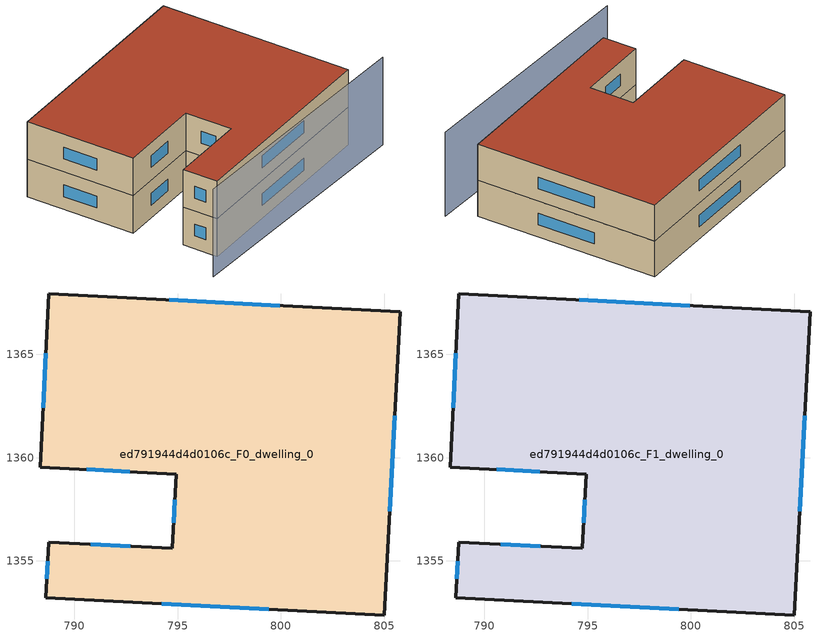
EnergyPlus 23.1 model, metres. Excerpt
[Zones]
ed791944d4d0106c_F0_dwelling_0
 floor ground (EU_floor_Construction): 805.76,1367.07 805.01,1352.37 788.62,1353.21 788.75,1355.92 794.75,1355.61 794.93,1359.21 788.34,1359.54 788.77,1367.93 z0
 wall outside (EU_wall_Construction): 788.77,1367.93 788.34,1359.54 794.93,1359.21 794.75,1355.61 788.75,1355.92 788.62,1353.21 805.01,1352.37 805.76,1367.07 788.77,1367.93 z0:3
 window (EU_Window_Construction): 788.62,1365.06 788.49,1362.42 / 799.94,1367.36 794.59,1367.64 / 805.27,1357.4 805.5,1362.04 / 794.23,1352.92 799.4,1352.66 / 788.71,1354.99 788.66,1354.14 / 792.7,1355.71 790.81,1355.81 / 794.87,1357.97 794.81,1356.84 / 790.6,1359.43 792.67,1359.32 z1.03:1.97
ed791944d4d0106c_F1_dwelling_0
 floor to ed791944d4d0106c_F0_dwelling_0 (EU_floor_Construction): 805.76,1367.07 805.01,1352.37 788.62,1353.21 788.75,1355.92 794.75,1355.61 794.93,1359.21 788.34,1359.54 788.77,1367.93 z3
 wall outside (EU_wall_Construction): 788.77,1367.93 788.34,1359.54 794.93,1359.21 794.75,1355.61 788.75,1355.92 788.62,1353.21 805.01,1352.37 805.76,1367.07 788.77,1367.93 z3:6
 window (EU_Window_Construction): 788.62,1365.06 788.49,1362.42 / 799.94,1367.36 794.59,1367.64 / 805.27,1357.4 805.5,1362.04 / 794.23,1352.92 799.4,1352.66 / 788.71,1354.99 788.66,1354.14 / 792.7,1355.71 790.81,1355.81 / 794.87,1357.97 794.81,1356.84 / 790.6,1359.43 792.67,1359.32 z4.03:4.97
 roof outside (EU_roof_Construction): 805.01,1352.37 805.76,1367.07 788.77,1367.93 788.34,1359.54 794.93,1359.21 794.75,1355.61 788.75,1355.92 788.62,1353.21 z6
shading: 786.27,1352.19 806.14,1350.38 z0:7
[Building]
EU S2 Campaign: North Axis=0; Terrain=City; Solar Distribution=FullExterior
[Site:Location]
Cape.Town.Intl.AP: Latitude=-33.965; Longitude=18.602; Time Zone=2; Elevation=46
[SizingPeriod:WeatherFileDays]
AnnualSizingPeriod: Begin Month=1; Begin Day of Month=1; End Month=12; End Day of Month=31; Day of Week for Start Day=Monday; Use Weather File Daylight Saving Period=No; Use Weather File Rain and Snow Indicators=No
[MATERIAL]
EU_InternalMass_Material: Roughness=MediumRough; Thickness=0.1; Conductivity=1; Density=1800; Specific Heat=900; Thermal Absorptance=0.9; Solar Absorptance=0.7; Visible Absorptance=0.7
[MATERIAL:NOMASS] Roughness=MediumRough; Thermal Absorptance=0.9; Solar Absorptance=0.7; Visible Absorptance=0.7
Name | Thermal Resistance
EU_wall_NoMass | 0.493876
EU_roof_NoMass | 0.449382
EU_floor_NoMass | 1.25
[WINDOWMATERIAL:SIMPLEGLAZINGSYSTEM]
EU_Window_SimpleGlazing: UFactor=4.4; Solar Heat Gain Coefficient=0.85; Visible Transmittance=0.85
[CONSTRUCTION]
EU_wall_Construction: EU_wall_NoMass
EU_roof_Construction: EU_roof_NoMass
EU_floor_Construction: EU_floor_NoMass
EU_Window_Construction: EU_Window_SimpleGlazing
EU_InternalMass_Construction: EU_InternalMass_Material
[ZONE] Type=1; Multiplier=1; Ceiling Height=autocalculate; Volume=674.859; Floor Area=autocalculate; Part of Total Floor Area=Yes
ed791944d4d0106c_F0_dwelling_0; ed791944d4d0106c_F1_dwelling_0
[INTERNALMASS] Construction=EU_InternalMass_Construction; Surface Area=224.953
Name | Zone or ZoneList
ed791944d4d0106c_F0_dwelling_0_EU_InternalMass | ed791944d4d0106c_F0_dwelling_0
ed791944d4d0106c_F1_dwelling_0_EU_InternalMass | ed791944d4d0106c_F1_dwelling_0
[OTHEREQUIPMENT] Fuel Type=Electricity; Design Level Calculation Method=Watts/Area; Power per Zone Floor Area=1; Fraction Latent=0; Fraction Radiant=0; Fraction Lost=0; Carbon Dioxide Generation Rate=0; EndUse Subcategory=EU_Step8_InternalGains
Name | Zone or ZoneList or Space or SpaceList | Schedule
EU_Step8_InternalGain_ed791944d4d0106c_F0_dwelling_0_f000 | ed791944d4d0106c_F0_dwelling_0 | EU_Step8_GainSchedule_ed791944d4d0106c_F0_dwelling_0_f000
EU_Step8_InternalGain_ed791944d4d0106c_F1_dwelling_0_f000 | ed791944d4d0106c_F1_dwelling_0 | EU_Step8_GainSchedule_ed791944d4d0106c_F1_dwelling_0_f000
[ZONEVENTILATION:DESIGNFLOWRATE] Schedule=EU_AlwaysOn; Design Flow Rate Calculation Method=AirChanges/Hour; Air Changes per Hour=0.64; Ventilation Type=Natural; Fan Pressure Rise=0; Fan Total Efficiency=1; Constant Term Coefficient=1; Temperature Term Coefficient=0; Velocity Term Coefficient=0; Velocity Squared Term Coefficient=0; Minimum Indoor Temperature=-100; Maximum Indoor Temperature=100; Delta Temperature=-100; Minimum Outdoor Temperature=-100; Maximum Outdoor Temperature=100; Maximum Wind Speed=40
Name | Zone or ZoneList or Space or SpaceList
EU_ConstantAir_ed791944d4d0106c_F0_dwelling_0 | ed791944d4d0106c_F0_dwelling_0
EU_ConstantAir_ed791944d4d0106c_F1_dwelling_0 | ed791944d4d0106c_F1_dwelling_0
[HVACTEMPLATE:THERMOSTAT] Constant Heating Setpoint=20; Constant Cooling Setpoint=50
EU_HeatOnly_ed791944d4d0106c_F0_dwelling_0; EU_HeatOnly_ed791944d4d0106c_F1_dwelling_0
[HVACTEMPLATE:ZONE:IDEALLOADSAIRSYSTEM] System Availability Schedule=EU_AlwaysOn; Maximum Heating Supply Air Temperature=50; Minimum Cooling Supply Air Temperature=13; Maximum Heating Supply Air Humidity Ratio=0.0156; Minimum Cooling Supply Air Humidity Ratio=0.0077; Heating Limit=NoLimit; Cooling Limit=NoLimit; Heating Availability Schedule=EU_AlwaysOn; Cooling Availability Schedule=EU_CoolingOff; Dehumidification Control Type=ConstantSensibleHeatRatio; Cooling Sensible Heat Ratio=0.7; Dehumidification Setpoint=60; Humidification Control Type=None; Humidification Setpoint=30; Outdoor Air Method=None; Outdoor Air Flow Rate per Person=0.00944; Outdoor Air Flow Rate per Zone Floor Area=0; Outdoor Air Flow Rate per Zone=0; Demand Controlled Ventilation Type=None; Outdoor Air Economizer Type=NoEconomizer; Heat Recovery Type=None; Sensible Heat Recovery Effectiveness=0.7; Latent Heat Recovery Effectiveness=0.65
Name | Template Thermostat
ed791944d4d0106c_F0_dwelling_0 | EU_HeatOnly_ed791944d4d0106c_F0_dwelling_0
ed791944d4d0106c_F1_dwelling_0 | EU_HeatOnly_ed791944d4d0106c_F1_dwelling_0
[SIZING:ZONE] Zone Cooling Design Supply Air Temperature Input Method=SupplyAirTemperature; Zone Cooling Design Supply Air Temperature=13; Zone Heating Design Supply Air Temperature Input Method=SupplyAirTemperature; Zone Heating Design Supply Air Temperature=50; Zone Cooling Design Supply Air Humidity Ratio=0.008; Zone Heating Design Supply Air Humidity Ratio=0.008; Cooling Design Air Flow Method=DesignDay; Cooling Design Air Flow Rate=0; Cooling Minimum Air Flow per Zone Floor Area=0.000762; Cooling Minimum Air Flow=0; Cooling Minimum Air Flow Fraction=0.2; Heating Design Air Flow Method=DesignDay; Heating Design Air Flow Rate=0; Heating Maximum Air Flow per Zone Floor Area=0.002032; Heating Maximum Air Flow=0.141576; Heating Maximum Air Flow Fraction=0.3; Account for Dedicated Outdoor Air System=No; Dedicated Outdoor Air System Control Strategy=NeutralSupplyAir; Dedicated Outdoor Air Low Setpoint Temperature for Design=autosize; Dedicated Outdoor Air High Setpoint Temperature for Design=autosize; Zone Load Sizing Method=Sensible Load Only No Latent Load; Zone Latent Cooling Design Supply Air Humidity Ratio Input Method=HumidityRatioDifference; Zone Cooling Design Supply Air Humidity Ratio Difference=0.005; Zone Latent Heating Design Supply Air Humidity Ratio Input Method=HumidityRatioDifference; Zone Humidification Design Supply Air Humidity Ratio Difference=0.005
ed791944d4d0106c_F0_dwelling_0; ed791944d4d0106c_F1_dwelling_0
[SCHEDULE:CONSTANT]
Name | Hourly Value
EU_AlwaysOn | 1
EU_CoolingOff | 0
[SCHEDULE:FILE] Column Number=1; Rows to Skip at Top=0; Number of Hours of Data=8760; Column Separator=Comma; Interpolate to Timestep=No; Minutes per Item=60; Adjust Schedule for Daylight Savings=Yes
Name | File
EU_Step8_GainSchedule_ed791944d4d0106c_F0_dwelling_0_f000 | ../../schedules/ed791944d4d0106c/ed791944d4d0106c_F0_dwelling_0_f000_gain.csv
EU_Step8_GainSchedule_ed791944d4d0106c_F1_dwelling_0_f000 | ../../schedules/ed791944d4d0106c/ed791944d4d0106c_F1_dwelling_0_f000_gain.csv
